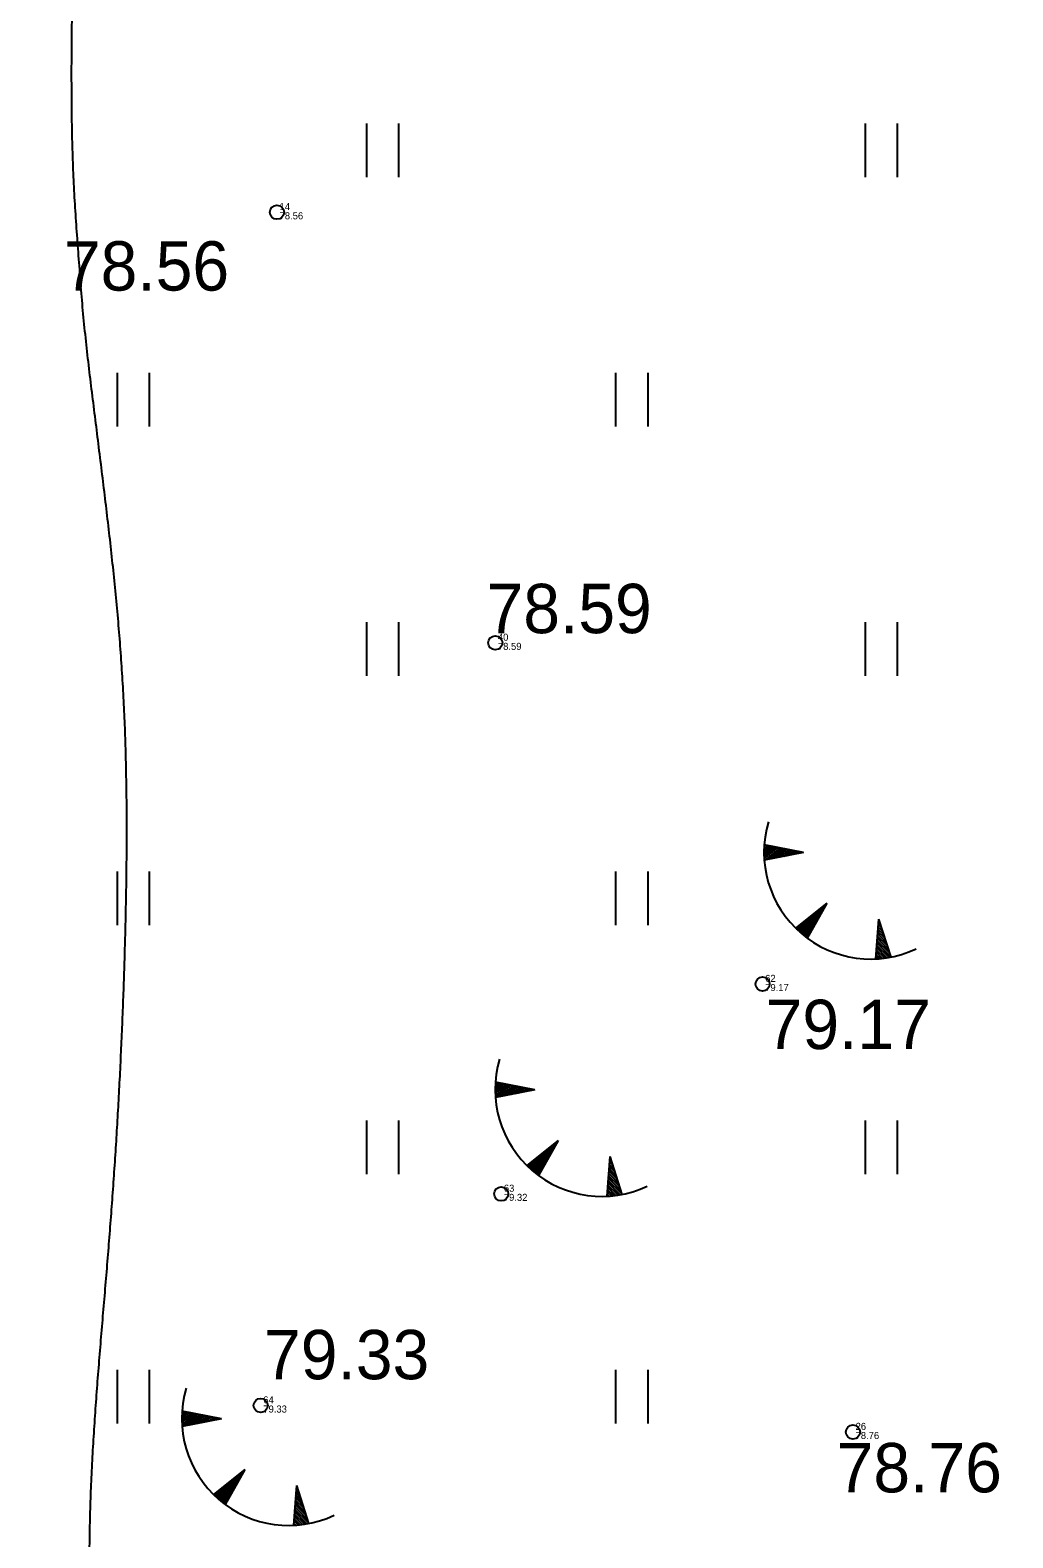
# Model space of a CAD drawing. Extents: x 629029 to 631575, y 6446036 to 6447892.
# Drawn here: x 630823.71 to 630837.64, y 6447130.79 to 6447152.17 of the extents above; entities that cross this region are included whole.
import ezdxf

# ---------------------------------------------------------------- set-up
doc = ezdxf.new("R2010")
doc.units = 0
for name, color, linetype in [('HALJASTUS', 7, 'Continuous'), ('HORISONTAAL-EH2000', 7, 'Continuous'), ('KORGUS-EH2000', 7, 'Continuous'), ('MOOTKORG-EH2000', 7, 'Continuous'), ('MOOTMPUNKT', 7, 'Continuous'), ('MOOTNR', 7, 'Continuous'), ('RELJEEF', 7, 'Continuous')]:
    doc.layers.add(name, color=color, linetype=linetype)

msp = doc.modelspace()

# ---------------------------------------------------------------- linework, layer by layer
at = {"layer": 'HALJASTUS'}
for p, q in [((630828.476, 6447150.85), (630828.476, 6447150.089)), ((630828.931, 6447150.85), (630828.931, 6447150.089)), ((630835.547, 6447150.85), (630835.547, 6447150.089)), ((630836.002, 6447150.85), (630836.002, 6447150.089)), ((630824.94, 6447147.315), (630824.94, 6447146.553)), ((630825.395, 6447147.315), (630825.395, 6447146.553)), ((630832.011, 6447147.315), (630832.011, 6447146.553)), ((630832.466, 6447147.315), (630832.466, 6447146.553)), ((630828.476, 6447143.779), (630828.476, 6447143.018)), ((630828.931, 6447143.779), (630828.931, 6447143.018)), ((630835.547, 6447143.779), (630835.547, 6447143.018)), ((630836.002, 6447143.779), (630836.002, 6447143.018)), ((630824.94, 6447140.243), (630824.94, 6447139.482)), ((630825.395, 6447140.243), (630825.395, 6447139.482)), ((630832.011, 6447140.243), (630832.011, 6447139.482)), ((630832.466, 6447140.243), (630832.466, 6447139.482)), ((630828.476, 6447136.708), (630828.476, 6447135.947)), ((630828.931, 6447136.708), (630828.931, 6447135.947)), ((630835.547, 6447136.708), (630835.547, 6447135.947)), ((630836.002, 6447136.708), (630836.002, 6447135.947)), ((630824.94, 6447133.172), (630824.94, 6447132.411)), ((630825.395, 6447133.172), (630825.395, 6447132.411)), ((630832.011, 6447133.172), (630832.011, 6447132.411)), ((630832.466, 6447133.172), (630832.466, 6447132.411))]:
    msp.add_line(p, q, dxfattribs=at)
at = {"layer": 'HORISONTAAL-EH2000'}
msp.add_open_spline([(630851.045, 6447077.25), (630851.022, 6447077.274), (630850.907, 6447077.39), (630850.702, 6447077.6), (630850.426, 6447077.877), (630850.149, 6447078.152), (630849.874, 6447078.429), (630849.604, 6447078.711), (630849.34, 6447078.999), (630849.078, 6447079.29), (630848.82, 6447079.583), (630848.565, 6447079.879), (630848.315, 6447080.179), (630848.071, 6447080.484), (630847.835, 6447080.796), (630847.607, 6447081.113), (630847.386, 6447081.435), (630847.172, 6447081.762), (630846.964, 6447082.093), (630846.763, 6447082.428), (630846.569, 6447082.767), (630846.385, 6447083.111), (630846.207, 6447083.459), (630846.035, 6447083.81), (630845.867, 6447084.163), (630845.705, 6447084.518), (630845.547, 6447084.876), (630845.394, 6447085.235), (630845.245, 6447085.596), (630845.102, 6447085.96), (630844.963, 6447086.325), (630844.827, 6447086.691), (630844.694, 6447087.058), (630844.564, 6447087.427), (630844.437, 6447087.796), (630844.314, 6447088.167), (630844.193, 6447088.538), (630844.074, 6447088.911), (630843.957, 6447089.283), (630843.84, 6447089.656), (630843.726, 6447090.029), (630843.614, 6447090.404), (630843.504, 6447090.778), (630843.391, 6447091.152), (630843.277, 6447091.526), (630843.163, 6447091.899), (630843.051, 6447092.274), (630842.942, 6447092.65), (630842.829, 6447093.025), (630842.706, 6447093.395), (630842.566, 6447093.759), (630842.406, 6447094.115), (630842.239, 6447094.468), (630842.08, 6447094.826), (630841.919, 6447095.182), (630841.727, 6447095.52), (630841.506, 6447095.841), (630841.267, 6447096.153), (630841.021, 6447096.459), (630840.778, 6447096.767), (630840.536, 6447097.073), (630840.284, 6447097.372), (630840.029, 6447097.668), (630839.777, 6447097.967), (630839.535, 6447098.273), (630839.303, 6447098.587), (630839.072, 6447098.902), (630838.842, 6447099.218), (630838.616, 6447099.537), (630838.399, 6447099.861), (630838.19, 6447100.191), (630837.988, 6447100.526), (630837.79, 6447100.863), (630837.596, 6447101.202), (630837.408, 6447101.545), (630837.227, 6447101.89), (630837.05, 6447102.239), (630836.879, 6447102.59), (630836.712, 6447102.944), (630836.55, 6447103.299), (630836.391, 6447103.656), (630836.235, 6447104.014), (630836.081, 6447104.373), (630835.929, 6447104.733), (630835.779, 6447105.093), (630835.628, 6447105.454), (630835.478, 6447105.815), (630835.329, 6447106.175), (630835.179, 6447106.536), (630835.03, 6447106.897), (630834.881, 6447107.258), (630834.73, 6447107.619), (630834.577, 6447107.978), (630834.421, 6447108.336), (630834.264, 6447108.694), (630834.107, 6447109.052), (630833.949, 6447109.409), (630833.792, 6447109.767), (630833.634, 6447110.124), (630833.474, 6447110.481), (630833.311, 6447110.835), (630833.143, 6447111.188), (630832.97, 6447111.538), (630832.796, 6447111.888), (630832.619, 6447112.237), (630832.438, 6447112.583), (630832.251, 6447112.925), (630832.057, 6447113.265), (630831.86, 6447113.602), (630831.662, 6447113.938), (630831.462, 6447114.274), (630831.259, 6447114.608), (630831.052, 6447114.939), (630830.841, 6447115.268), (630830.628, 6447115.596), (630830.413, 6447115.922), (630830.198, 6447116.248), (630829.985, 6447116.575), (630829.773, 6447116.903), (630829.56, 6447117.231), (630829.347, 6447117.558), (630829.134, 6447117.886), (630828.921, 6447118.213), (630828.711, 6447118.542), (630828.501, 6447118.872), (630828.291, 6447119.201), (630828.081, 6447119.531), (630827.876, 6447119.863), (630827.675, 6447120.198), (630827.482, 6447120.538), (630827.292, 6447120.879), (630827.104, 6447121.222), (630826.916, 6447121.564), (630826.73, 6447121.908), (630826.546, 6447122.253), (630826.367, 6447122.6), (630826.198, 6447122.952), (630826.041, 6447123.31), (630825.893, 6447123.671), (630825.741, 6447124.032), (630825.589, 6447124.391), (630825.446, 6447124.755), (630825.321, 6447125.124), (630825.212, 6447125.5), (630825.115, 6447125.879), (630825.026, 6447126.26), (630824.943, 6447126.642), (630824.866, 6447127.025), (630824.797, 6447127.409), (630824.736, 6447127.795), (630824.684, 6447128.182), (630824.641, 6447128.571), (630824.607, 6447128.96), (630824.581, 6447129.35), (630824.563, 6447129.74), (630824.553, 6447130.131), (630824.55, 6447130.521), (630824.554, 6447130.912), (630824.564, 6447131.303), (630824.58, 6447131.693), (630824.601, 6447132.083), (630824.626, 6447132.473), (630824.654, 6447132.863), (630824.684, 6447133.252), (630824.717, 6447133.641), (630824.749, 6447134.031), (630824.782, 6447134.42), (630824.814, 6447134.809), (630824.845, 6447135.199), (630824.875, 6447135.588), (630824.902, 6447135.978), (630824.928, 6447136.368), (630824.951, 6447136.757), (630824.973, 6447137.147), (630824.992, 6447137.538), (630825.01, 6447137.928), (630825.026, 6447138.318), (630825.04, 6447138.709), (630825.052, 6447139.099), (630825.062, 6447139.49), (630825.07, 6447139.88), (630825.076, 6447140.271), (630825.079, 6447140.661), (630825.079, 6447141.052), (630825.075, 6447141.443), (630825.067, 6447141.833), (630825.056, 6447142.224), (630825.039, 6447142.614), (630825.017, 6447143.004), (630824.991, 6447143.394), (630824.96, 6447143.783), (630824.924, 6447144.172), (630824.884, 6447144.561), (630824.841, 6447144.949), (630824.796, 6447145.337), (630824.749, 6447145.725), (630824.701, 6447146.113), (630824.653, 6447146.5), (630824.604, 6447146.888), (630824.556, 6447147.276), (630824.511, 6447147.664), (630824.47, 6447148.052), (630824.435, 6447148.441), (630824.407, 6447148.831), (630824.378, 6447149.22), (630824.35, 6447149.61), (630824.328, 6447150), (630824.312, 6447150.39), (630824.302, 6447150.781), (630824.298, 6447151.172), (630824.296, 6447151.562), (630824.298, 6447151.953), (630824.302, 6447152.343), (630824.309, 6447152.734), (630824.317, 6447153.125), (630824.329, 6447153.515), (630824.345, 6447153.905), (630824.366, 6447154.295), (630824.392, 6447154.685), (630824.418, 6447155.075), (630824.443, 6447155.465), (630824.471, 6447155.854), (630824.505, 6447156.244), (630824.545, 6447156.632), (630824.588, 6447157.02), (630824.636, 6447157.408), (630824.687, 6447157.796), (630824.742, 6447158.182), (630824.8, 6447158.569), (630824.862, 6447158.954), (630824.928, 6447159.339), (630824.998, 6447159.724), (630825.07, 6447160.108), (630825.145, 6447160.491), (630825.221, 6447160.874), (630825.3, 6447161.257), (630825.379, 6447161.639), (630825.459, 6447162.022), (630825.54, 6447162.404), (630825.619, 6447162.786), (630825.697, 6447163.169), (630825.772, 6447163.553), (630825.847, 6447163.936), (630825.924, 6447164.319), (630826, 6447164.702), (630826.073, 6447165.086), (630826.142, 6447165.471), (630826.207, 6447165.856), (630826.268, 6447166.241), (630826.325, 6447166.627), (630826.378, 6447167.014), (630826.43, 6447167.401), (630826.48, 6447167.791), (630826.522, 6447168.181), (630826.548, 6447168.572), (630826.546, 6447168.961), (630826.507, 6447169.348), (630826.436, 6447169.732), (630826.343, 6447170.113), (630826.239, 6447170.492), (630826.132, 6447170.869), (630826.024, 6447171.244), (630825.914, 6447171.618), (630825.801, 6447171.992), (630825.69, 6447172.367), (630825.581, 6447172.742), (630825.474, 6447173.117), (630825.369, 6447173.494), (630825.268, 6447173.871), (630825.169, 6447174.249), (630825.074, 6447174.628), (630824.983, 6447175.008), (630824.895, 6447175.388), (630824.811, 6447175.77), (630824.731, 6447176.152), (630824.653, 6447176.535), (630824.579, 6447176.919), (630824.509, 6447177.303), (630824.443, 6447177.688), (630824.383, 6447178.074), (630824.326, 6447178.46), (630824.27, 6447178.847), (630824.216, 6447179.234), (630824.166, 6447179.621), (630824.118, 6447180.009), (630824.073, 6447180.397), (630824.03, 6447180.785), (630823.988, 6447181.174), (630823.948, 6447181.562), (630823.91, 6447181.951), (630823.874, 6447182.34), (630823.839, 6447182.729), (630823.808, 6447183.118), (630823.78, 6447183.508), (630823.755, 6447183.898), (630823.735, 6447184.288), (630823.72, 6447184.679), (630823.71, 6447185.069), (630823.707, 6447185.46), (630823.711, 6447185.85), (630823.723, 6447186.241), (630823.742, 6447186.631), (630823.77, 6447187.021), (630823.808, 6447187.41), (630823.854, 6447187.798), (630823.909, 6447188.185), (630823.973, 6447188.57), (630824.045, 6447188.954), (630824.126, 6447189.337), (630824.214, 6447189.717), (630824.308, 6447190.096), (630824.41, 6447190.473), (630824.518, 6447190.849), (630824.631, 6447191.223), (630824.723, 6447191.514), (630824.777, 6447191.682), (630824.791, 6447191.725)], degree=3, dxfattribs=at)
at = {"layer": 'KORGUS-EH2000'}
for centre in [(630827.208, 6447149.592), (630830.304, 6447143.485), (630834.094, 6447138.646), (630826.977, 6447132.668), (630835.376, 6447132.292)]:
    msp.add_circle(centre, 0.1, dxfattribs=at)
at = {"layer": 'MOOTMPUNKT'}
for centre in [(630827.208, 6447149.592), (630830.304, 6447143.485), (630834.094, 6447138.646), (630830.388, 6447135.67), (630826.977, 6447132.668), (630835.376, 6447132.292)]:
    msp.add_circle(centre, 0.1, dxfattribs=at)
at = {"layer": 'RELJEEF'}
for p, q in [((630834.114, 6447140.521), (630834.214, 6447140.6)), ((630834.114, 6447140.489), (630834.246, 6447140.594)), ((630834.115, 6447140.553), (630834.181, 6447140.606)), ((630834.115, 6447140.457), (630834.278, 6447140.588)), ((630834.116, 6447140.586), (630834.149, 6447140.613)), ((630834.117, 6447140.427), (630834.31, 6447140.582)), ((630834.674, 6447140.511), (630834.118, 6447140.619)), ((630834.674, 6447140.511), (630834.118, 6447140.402)), ((630834.129, 6447140.404), (630834.343, 6447140.575)), ((630834.182, 6447140.414), (630834.375, 6447140.569)), ((630834.235, 6447140.425), (630834.407, 6447140.563)), ((630834.288, 6447140.435), (630834.439, 6447140.557)), ((630834.341, 6447140.446), (630834.471, 6447140.55)), ((630834.394, 6447140.456), (630834.504, 6447140.544)), ((630834.447, 6447140.466), (630834.536, 6447140.538)), ((630834.5, 6447140.477), (630834.568, 6447140.532)), ((630834.553, 6447140.487), (630834.6, 6447140.525)), ((630834.606, 6447140.498), (630834.633, 6447140.519)), ((630835.006, 6447139.791), (630834.562, 6447139.439)), ((630835.006, 6447139.791), (630834.727, 6447139.298)), ((630834.732, 6447139.307), (630834.741, 6447139.581)), ((630834.758, 6447139.354), (630834.767, 6447139.602)), ((630834.785, 6447139.401), (630834.793, 6447139.622)), ((630834.812, 6447139.448), (630834.819, 6447139.642)), ((630834.838, 6447139.495), (630834.844, 6447139.663)), ((630834.865, 6447139.542), (630834.87, 6447139.683)), ((630834.892, 6447139.589), (630834.896, 6447139.703)), ((630834.918, 6447139.636), (630834.921, 6447139.724)), ((630834.945, 6447139.683), (630834.947, 6447139.744)), ((630834.972, 6447139.73), (630834.973, 6447139.765)), ((630834.585, 6447139.416), (630834.587, 6447139.459)), ((630834.61, 6447139.394), (630834.613, 6447139.479)), ((630834.634, 6447139.372), (630834.638, 6447139.5)), ((630834.658, 6447139.352), (630834.664, 6447139.52)), ((630834.683, 6447139.332), (630834.69, 6447139.54)), ((630834.707, 6447139.313), (630834.716, 6447139.561)), ((630835.739, 6447139.567), (630835.696, 6447139.002)), ((630835.842, 6447139.243), (630835.723, 6447139.361)), ((630835.826, 6447139.294), (630835.726, 6447139.394)), ((630835.809, 6447139.346), (630835.728, 6447139.426)), ((630835.793, 6447139.397), (630835.73, 6447139.459)), ((630835.776, 6447139.449), (630835.733, 6447139.492)), ((630835.76, 6447139.5), (630835.735, 6447139.525)), ((630835.739, 6447139.567), (630835.911, 6447139.027)), ((630835.857, 6447139.018), (630835.708, 6447139.164)), ((630835.887, 6447139.023), (630835.711, 6447139.197)), ((630835.908, 6447139.037), (630835.713, 6447139.23)), ((630835.892, 6447139.089), (630835.716, 6447139.263)), ((630835.875, 6447139.14), (630835.718, 6447139.295)), ((630835.859, 6447139.192), (630835.721, 6447139.328)), ((630835.729, 6447139.004), (630835.699, 6447139.034)), ((630835.762, 6447139.006), (630835.701, 6447139.066)), ((630835.794, 6447139.009), (630835.703, 6447139.099)), ((630835.826, 6447139.013), (630835.706, 6447139.132)), ((630830.303, 6447137.187), (630830.37, 6447137.24)), ((630830.303, 6447137.155), (630830.402, 6447137.234)), ((630830.303, 6447137.123), (630830.435, 6447137.228)), ((630830.305, 6447137.22), (630830.338, 6447137.247)), ((630830.863, 6447137.145), (630830.307, 6447137.253)), ((630830.304, 6447137.091), (630830.467, 6447137.222)), ((630830.305, 6447137.061), (630830.499, 6447137.216)), ((630830.863, 6447137.145), (630830.307, 6447137.036)), ((630830.317, 6447137.038), (630830.531, 6447137.209)), ((630830.37, 6447137.048), (630830.563, 6447137.203)), ((630830.423, 6447137.059), (630830.596, 6447137.197)), ((630830.476, 6447137.069), (630830.628, 6447137.191)), ((630830.529, 6447137.08), (630830.66, 6447137.184)), ((630830.582, 6447137.09), (630830.692, 6447137.178)), ((630830.635, 6447137.1), (630830.725, 6447137.172)), ((630830.688, 6447137.111), (630830.757, 6447137.166)), ((630830.741, 6447137.121), (630830.789, 6447137.16)), ((630830.794, 6447137.132), (630830.821, 6447137.153)), ((630831.195, 6447136.425), (630830.751, 6447136.073)), ((630831.195, 6447136.425), (630830.915, 6447135.932)), ((630831.134, 6447136.317), (630831.136, 6447136.378)), ((630831.16, 6447136.364), (630831.162, 6447136.399)), ((630830.847, 6447135.986), (630830.853, 6447136.154)), ((630830.871, 6447135.966), (630830.879, 6447136.174)), ((630830.896, 6447135.947), (630830.904, 6447136.195)), ((630830.92, 6447135.941), (630830.93, 6447136.215)), ((630830.947, 6447135.988), (630830.956, 6447136.236)), ((630830.974, 6447136.035), (630830.982, 6447136.256)), ((630831, 6447136.082), (630831.007, 6447136.276)), ((630831.027, 6447136.129), (630831.033, 6447136.297)), ((630831.054, 6447136.176), (630831.059, 6447136.317)), ((630831.08, 6447136.223), (630831.084, 6447136.337)), ((630831.107, 6447136.27), (630831.11, 6447136.358)), ((630831.927, 6447136.201), (630831.885, 6447135.636)), ((630831.949, 6447136.134), (630831.924, 6447136.159)), ((630831.927, 6447136.201), (630832.1, 6447135.661)), ((630830.774, 6447136.05), (630830.776, 6447136.093)), ((630830.798, 6447136.028), (630830.801, 6447136.113)), ((630830.823, 6447136.006), (630830.827, 6447136.134)), ((630832.047, 6447135.826), (630831.909, 6447135.962)), ((630832.031, 6447135.877), (630831.912, 6447135.995)), ((630832.014, 6447135.929), (630831.914, 6447136.028)), ((630831.998, 6447135.98), (630831.917, 6447136.06)), ((630831.982, 6447136.031), (630831.919, 6447136.093)), ((630831.965, 6447136.083), (630831.922, 6447136.126)), ((630831.983, 6447135.643), (630831.892, 6447135.733)), ((630832.014, 6447135.647), (630831.895, 6447135.766)), ((630832.045, 6447135.652), (630831.897, 6447135.798)), ((630832.076, 6447135.657), (630831.9, 6447135.831)), ((630832.097, 6447135.671), (630831.902, 6447135.864)), ((630832.08, 6447135.723), (630831.904, 6447135.897)), ((630832.064, 6447135.774), (630831.907, 6447135.929)), ((630831.918, 6447135.638), (630831.887, 6447135.668)), ((630831.95, 6447135.64), (630831.89, 6447135.7)), ((630825.86, 6447132.521), (630825.927, 6447132.574)), ((630825.86, 6447132.488), (630825.959, 6447132.568)), ((630825.86, 6447132.456), (630825.991, 6447132.561)), ((630825.861, 6447132.553), (630825.895, 6447132.58)), ((630825.861, 6447132.425), (630826.023, 6447132.555)), ((630825.862, 6447132.394), (630826.056, 6447132.549)), ((630826.42, 6447132.479), (630825.863, 6447132.586)), ((630825.874, 6447132.372), (630826.088, 6447132.543)), ((630825.927, 6447132.382), (630826.12, 6447132.537)), ((630825.98, 6447132.392), (630826.152, 6447132.53)), ((630826.033, 6447132.403), (630826.185, 6447132.524)), ((630826.086, 6447132.413), (630826.217, 6447132.518)), ((630826.42, 6447132.479), (630825.864, 6447132.37)), ((630826.139, 6447132.424), (630826.249, 6447132.512)), ((630826.192, 6447132.434), (630826.281, 6447132.505)), ((630826.245, 6447132.444), (630826.313, 6447132.499)), ((630826.298, 6447132.455), (630826.346, 6447132.493)), ((630826.351, 6447132.465), (630826.378, 6447132.487)), ((630826.752, 6447131.758), (630826.307, 6447131.407)), ((630826.752, 6447131.758), (630826.472, 6447131.266)), ((630826.637, 6447131.557), (630826.641, 6447131.671)), ((630826.664, 6447131.604), (630826.667, 6447131.691)), ((630826.69, 6447131.651), (630826.693, 6447131.712)), ((630826.717, 6447131.698), (630826.718, 6447131.732)), ((630826.379, 6447131.34), (630826.384, 6447131.467)), ((630826.404, 6447131.319), (630826.41, 6447131.488)), ((630826.428, 6447131.299), (630826.435, 6447131.508)), ((630826.452, 6447131.28), (630826.461, 6447131.528)), ((630826.477, 6447131.275), (630826.487, 6447131.549)), ((630826.504, 6447131.322), (630826.512, 6447131.569)), ((630826.53, 6447131.369), (630826.538, 6447131.589)), ((630826.557, 6447131.416), (630826.564, 6447131.61)), ((630826.584, 6447131.463), (630826.59, 6447131.63)), ((630826.61, 6447131.51), (630826.615, 6447131.651)), ((630827.484, 6447131.534), (630827.442, 6447130.969)), ((630827.522, 6447131.416), (630827.478, 6447131.459)), ((630827.505, 6447131.468), (630827.481, 6447131.492)), ((630827.484, 6447131.534), (630827.657, 6447130.995)), ((630826.331, 6447131.384), (630826.332, 6447131.426)), ((630826.355, 6447131.361), (630826.358, 6447131.447)), ((630827.621, 6447131.108), (630827.464, 6447131.263)), ((630827.604, 6447131.159), (630827.466, 6447131.296)), ((630827.588, 6447131.211), (630827.468, 6447131.328)), ((630827.571, 6447131.262), (630827.471, 6447131.361)), ((630827.555, 6447131.313), (630827.473, 6447131.394)), ((630827.538, 6447131.365), (630827.476, 6447131.427)), ((630827.507, 6447130.974), (630827.446, 6447131.034)), ((630827.539, 6447130.977), (630827.449, 6447131.067)), ((630827.571, 6447130.981), (630827.451, 6447131.099)), ((630827.602, 6447130.985), (630827.454, 6447131.132)), ((630827.633, 6447130.99), (630827.456, 6447131.165)), ((630827.653, 6447131.005), (630827.459, 6447131.197)), ((630827.637, 6447131.056), (630827.461, 6447131.23)), ((630827.474, 6447130.971), (630827.444, 6447131.001))]:
    msp.add_line(p, q, dxfattribs=at)
for centre in [(630835.628, 6447140.514), (630831.816, 6447137.148), (630827.373, 6447132.481)]:
    msp.add_arc(centre, 1.514, 163.4234, 295.1745, dxfattribs=at)

# ---------------------------------------------------------------- texts
at = {"layer": 'KORGUS-EH2000'}
for s, p in [(' 78.56', (630823.927, 6447148.481)), (' 78.59', (630829.92, 6447143.622)), (' 79.17', (630833.878, 6447137.723)), (' 79.33', (630826.765, 6447133.04)), (' 78.76', (630834.885, 6447131.436))]:
    msp.add_text(s, height=0.7, dxfattribs=at).set_placement(p)
at = {"layer": 'MOOTKORG-EH2000'}
for s, p in [(' 78.56', (630827.208, 6447149.492)), (' 78.59', (630830.304, 6447143.385)), (' 79.17', (630834.094, 6447138.546)), (' 79.32', (630830.388, 6447135.57)), (' 79.33', (630826.977, 6447132.568)), (' 78.76', (630835.376, 6447132.192))]:
    msp.add_text(s, height=0.1, dxfattribs=at).set_placement(p)
at = {"layer": 'MOOTNR'}
for s, p in [(' 14', (630827.208, 6447149.622)), (' 40', (630830.304, 6447143.515)), (' 62', (630834.094, 6447138.676)), (' 63', (630830.388, 6447135.7)), (' 64', (630826.977, 6447132.698)), (' 26', (630835.376, 6447132.322))]:
    msp.add_text(s, height=0.1, dxfattribs=at).set_placement(p)

doc.saveas('drawing.dxf')
